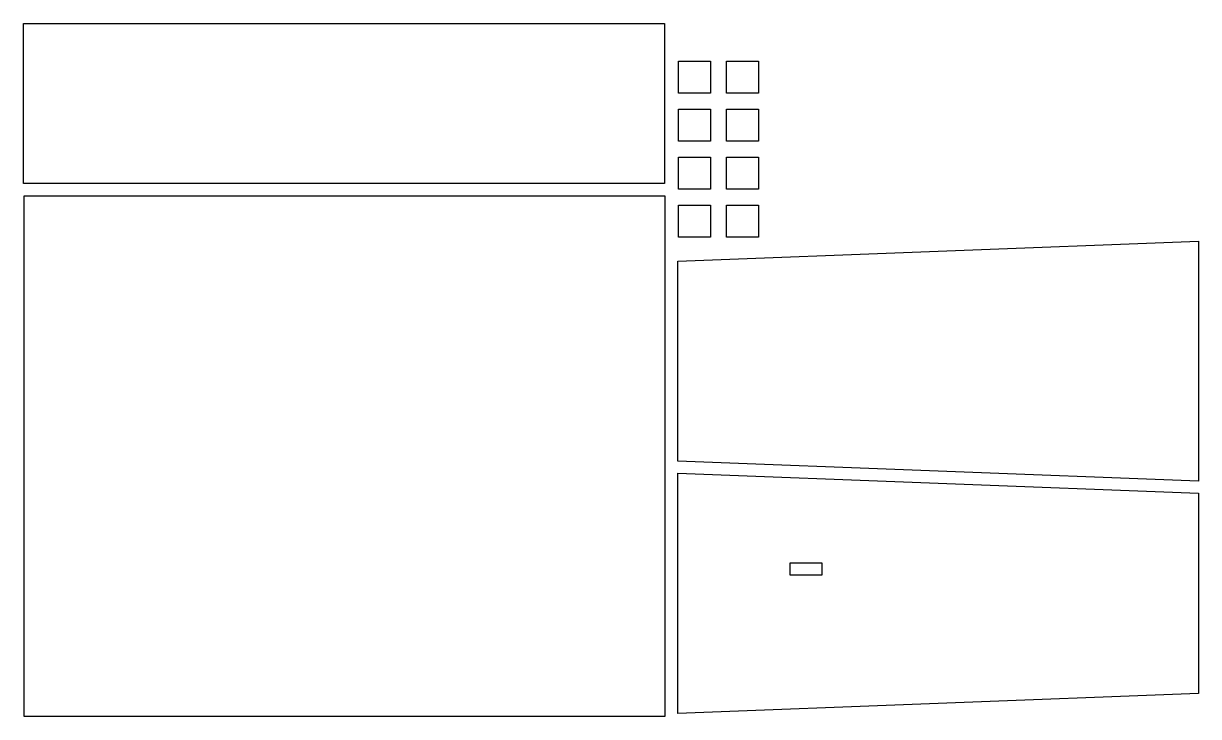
# Model space of a CAD drawing. Extents: x 0.02 to 5.97, y 0.02 to 2.27.
# Drawn here: x 2.147 to 5.966, y 0.019 to 2.273 of the extents above; entities that cross this region are included whole.
import ezdxf

# ---------------------------------------------------------------- set-up
doc = ezdxf.new("R2010")
doc.units = 0
doc.layers.get('0').update_dxf_attribs({"linetype": 'CONTINUOUS'})

msp = doc.modelspace()

# ---------------------------------------------------------------- linework, layer by layer
at = {"color": 7}
for points in [[(4.230221, 2.272762), (4.230221, 1.751929), (2.146888, 1.751929), (2.146888, 2.272762)], [(4.275697, 2.150681), (4.379863, 2.150681), (4.379863, 2.046514), (4.275697, 2.046514)], [(4.431947, 2.150681), (4.536113, 2.150681), (4.536113, 2.046514), (4.431947, 2.046514)], [(4.275697, 1.994431), (4.379863, 1.994431), (4.379863, 1.890265), (4.275697, 1.890265)], [(4.431947, 1.994431), (4.536113, 1.994431), (4.536113, 1.890265), (4.431947, 1.890265)], [(4.275697, 1.838181), (4.379863, 1.838181), (4.379863, 1.734015), (4.275697, 1.734015)], [(4.431947, 1.838181), (4.536113, 1.838181), (4.536113, 1.734015), (4.431947, 1.734015)], [(2.148649, 1.711807), (4.231982, 1.711807), (4.231982, 0.019099), (2.148649, 0.019099)], [(4.275697, 1.681931), (4.379863, 1.681931), (4.379863, 1.577764), (4.275697, 1.577764)], [(4.431947, 1.681931), (4.536113, 1.681931), (4.536113, 1.577764), (4.431947, 1.577764)], [(4.273438, 0.84906), (4.273438, 1.500102), (5.966146, 1.565206), (5.966146, 0.783956)], [(5.966146, 0.744894), (5.966146, 0.093852), (4.273437, 0.028748), (4.273437, 0.809998)], [(4.741851, 0.519223), (4.741851, 0.478903), (4.639031, 0.478903), (4.639031, 0.519223)]]:
    msp.add_lwpolyline(points, close=True, dxfattribs=at)

doc.saveas('drawing.dxf')
